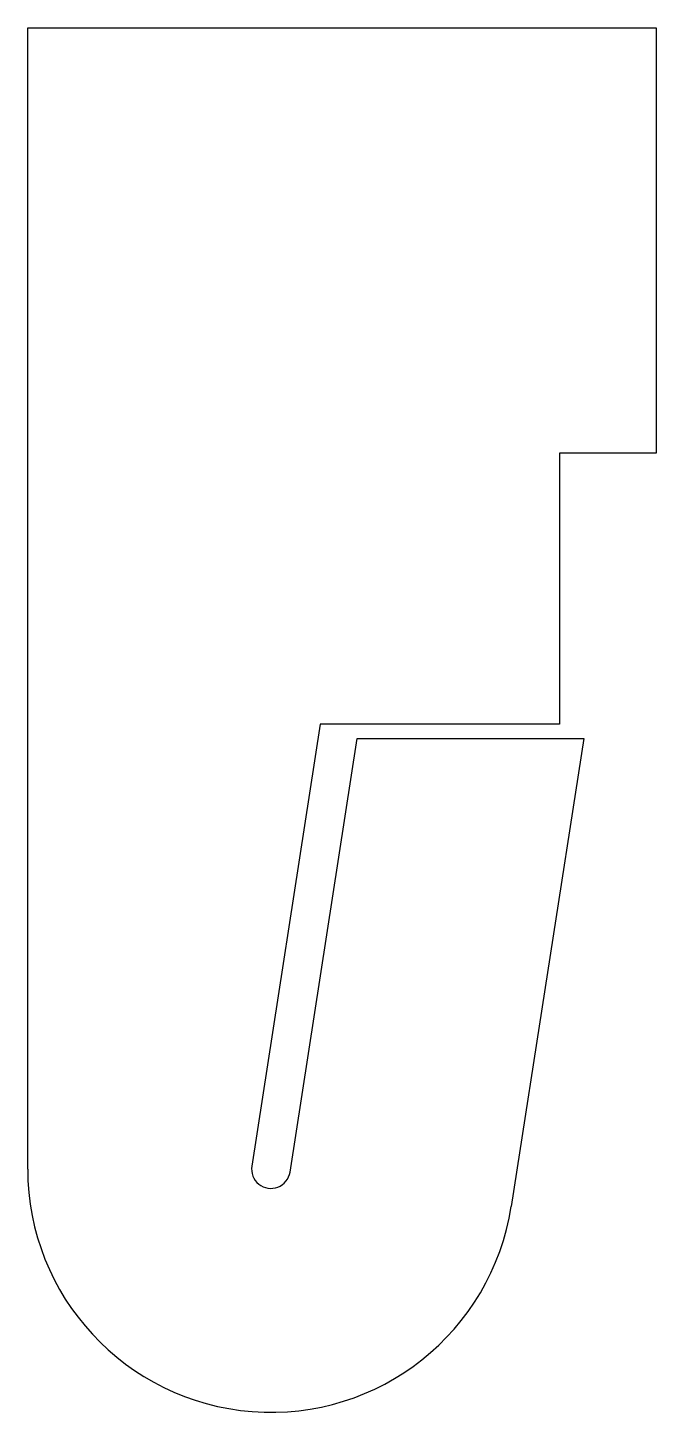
# Model space of a CAD drawing. Header units: millimetres. Extents: x -24.1 to -17.6, y -8.4 to 5.9.
import ezdxf

# ---------------------------------------------------------------- set-up
doc = ezdxf.new("R2010")
doc.units = ezdxf.units.MM
doc.layers.add('Shape2DView023', color=7, linetype='CONTINUOUS')

msp = doc.modelspace()

# ---------------------------------------------------------------- linework, layer by layer
at = {"layer": 'Shape2DView023'}
for p, q in [((-24.1, 1.4), (-24.1, 5.9)), ((-24.1, 5.9), (-17.6, 5.9)), ((-17.6, 5.9), (-17.6, 1.5)), ((-17.6, 1.5), (-18.6, 1.5)), ((-18.6, 1.5), (-18.6, -1.3)), ((-24.1, -1.4), (-24.1, 1.4)), ((-24.1, -5.9), (-24.1, -1.4)), ((-21.0741, -1.3), (-21.7828, -5.86935)), ((-18.6, -1.3), (-21.0741, -1.3)), ((-21.3875, -5.93065), (-20.6925, -1.45)), ((-20.6925, -1.45), (-18.35, -1.45)), ((-18.35, -1.45), (-19.1, -6.28546))]:
    msp.add_line(p, q, dxfattribs=at)
for radius, start in [(2.51486, 180), (0.2, 171.183)]:
    msp.add_arc((-21.5851, -5.9), radius, start, -8.81657, dxfattribs=at)

doc.saveas('drawing.dxf')
